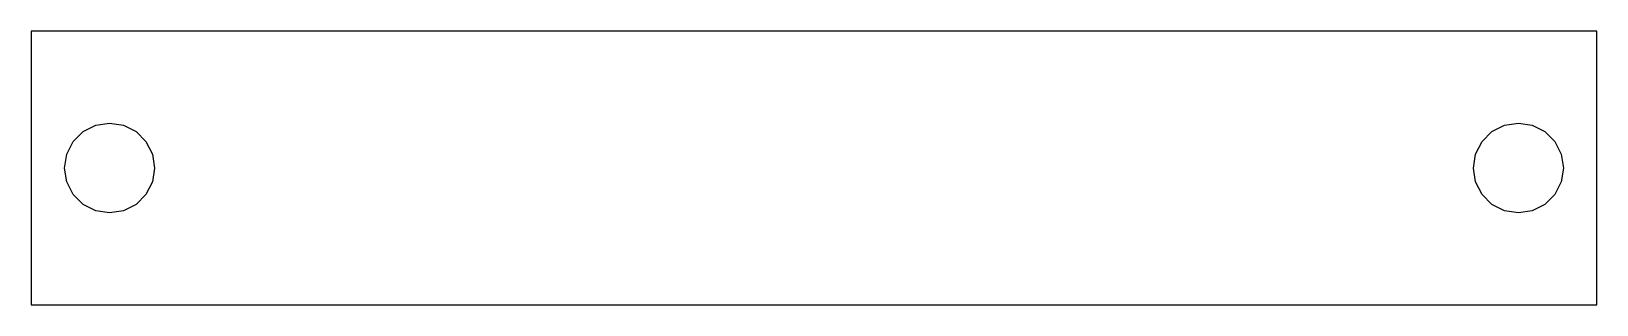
# Model space of a CAD drawing. Header units: metres. Extents: x -20 to 20, y -3.5 to 3.5.
import ezdxf

# ---------------------------------------------------------------- set-up
doc = ezdxf.new("R2010")
doc.units = ezdxf.units.M

msp = doc.modelspace()

# ---------------------------------------------------------------- linework, layer by layer
for p, q in [((20, 3.5), (-20, 3.5)), ((-20, 3.5), (-20, -3.5)), ((20, -3.5), (20, 3.5)), ((-18.9304, 0.675949), (-18.6759, 0.930359)), ((-18.6759, 0.930359), (-18.3554, 1.0937)), ((-18.3554, 1.0937), (-18, 1.14999)), ((-18, 1.14999), (-17.6446, 1.0937)), ((-17.6446, 1.0937), (-17.324, 0.930359)), ((-17.324, 0.930359), (-17.0696, 0.675949)), ((17.0696, 0.675949), (17.324, 0.930359)), ((17.324, 0.930359), (17.6446, 1.0937)), ((17.6446, 1.0937), (18, 1.14999)), ((18, 1.14999), (18.3554, 1.0937)), ((18.3554, 1.0937), (18.6759, 0.930359)), ((18.6759, 0.930359), (18.9304, 0.675949)), ((-19.0937, 0.355362), (-18.9304, 0.675949)), ((-17.0696, 0.675949), (-16.9063, 0.355362)), ((16.9063, 0.355362), (17.0696, 0.675949)), ((18.9304, 0.675949), (19.0937, 0.355362)), ((-19.15, 0), (-19.0937, 0.355362)), ((-19.0937, -0.355362), (-19.15, 0)), ((-16.9063, 0.355362), (-16.85, 0)), ((-16.85, 0), (-16.9063, -0.355362)), ((16.85, 0), (16.9063, 0.355362)), ((16.9063, -0.355362), (16.85, 0)), ((19.0937, 0.355362), (19.15, 0)), ((19.15, 0), (19.0937, -0.355362)), ((-18.9304, -0.675949), (-19.0937, -0.355362)), ((-16.9063, -0.355362), (-17.0696, -0.675949)), ((17.0696, -0.675949), (16.9063, -0.355362)), ((19.0937, -0.355362), (18.9304, -0.675949)), ((-18.6759, -0.930359), (-18.9304, -0.675949)), ((-17.0696, -0.675949), (-17.324, -0.930359)), ((17.324, -0.930359), (17.0696, -0.675949)), ((18.9304, -0.675949), (18.6759, -0.930359)), ((-18.3554, -1.0937), (-18.6759, -0.930359)), ((-18, -1.14999), (-18.3554, -1.0937)), ((-17.6446, -1.0937), (-18, -1.14999)), ((-17.324, -0.930359), (-17.6446, -1.0937)), ((17.6446, -1.0937), (17.324, -0.930359)), ((18, -1.14999), (17.6446, -1.0937)), ((18.3554, -1.0937), (18, -1.14999)), ((18.6759, -0.930359), (18.3554, -1.0937)), ((-20, -3.5), (20, -3.5))]:
    msp.add_line(p, q)

doc.saveas('drawing.dxf')
